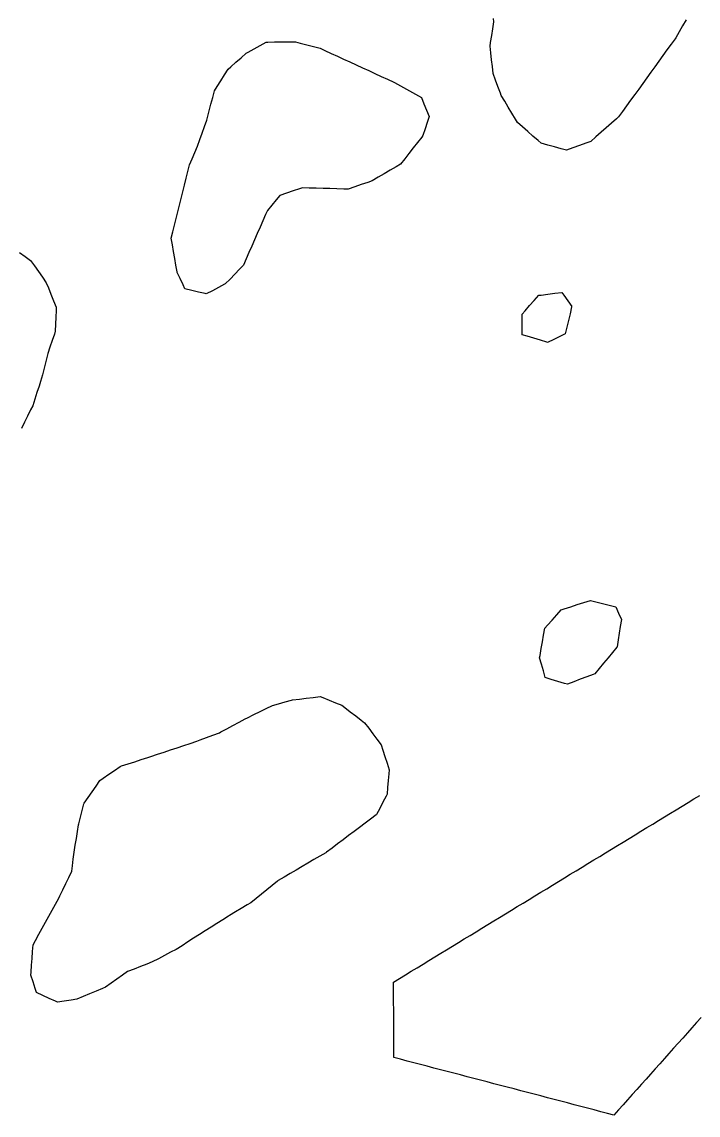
# Model space of a CAD drawing. Header units: millimetres. Extents: x 230 to 3347, y 514 to 5196.
# Drawn here: x 2718.4 to 2816.5, y 2433.6 to 2592.1 of the extents above; entities that cross this region are included whole.
import ezdxf

# ---------------------------------------------------------------- set-up
doc = ezdxf.new("R2010")
doc.units = ezdxf.units.MM
for name, color, linetype in [('ALL_HOLES', 1, 'Continuous'), ('ALL_ISLANDS', 7, 'Continuous'), ('OUTLINE_ISLAND_01', 7, 'Continuous'), ('OUTLINE_ISLAND_01_HOLE_118', 1, 'Continuous'), ('OUTLINE_ISLAND_01_HOLE_122', 1, 'Continuous'), ('OUTLINE_ISLAND_01_HOLE_125', 1, 'Continuous'), ('OUTLINE_ISLAND_01_HOLE_127', 1, 'Continuous'), ('OUTLINE_ISLAND_01_HOLE_131', 1, 'Continuous'), ('OUTLINE_ISLAND_01_HOLE_137', 1, 'Continuous')]:
    doc.layers.add(name, color=color, linetype=linetype)

msp = doc.modelspace()

# ---------------------------------------------------------------- linework, layer by layer
at = {"layer": 'ALL_HOLES'}
for points in [[(2814.7286, 2592.393), (2814.227, 2591.5279), (2813.7254, 2590.6628), (2813.2238, 2589.7977), (2813.134, 2589.6734), (2812.5486, 2588.8627), (2811.9632, 2588.0519), (2811.3778, 2587.2412), (2810.7924, 2586.4304), (2810.207, 2585.6197), (2809.6216, 2584.809), (2809.0362, 2583.9982), (2808.4508, 2583.1875), (2807.8654, 2582.3767), (2807.2799, 2581.566), (2806.6945, 2580.7553), (2806.1091, 2579.9445), (2805.5237, 2579.1338), (2804.9383, 2578.323), (2804.6608, 2578.0802), (2803.9081, 2577.4218), (2803.1555, 2576.7634), (2802.4029, 2576.1049), (2801.6502, 2575.4465), (2800.8976, 2574.788), (2800.197, 2574.5349), (2799.2565, 2574.1952), (2798.316, 2573.8554), (2797.3755, 2573.5156), (2796.6132, 2573.7229), (2795.6483, 2573.9854), (2794.6833, 2574.2478), (2793.7184, 2574.5103), (2793.2811, 2574.8939), (2792.5293, 2575.5534), (2791.7776, 2576.2128), (2791.0258, 2576.8723), (2790.2741, 2577.5318), (2789.9791, 2578.0266), (2789.467, 2578.8856), (2788.9549, 2579.7445), (2788.4429, 2580.6035), (2787.9308, 2581.4624), (2787.8056, 2581.802), (2787.4597, 2582.7403), (2787.1138, 2583.6785), (2786.7679, 2584.6168), (2786.7658, 2584.6348), (2786.6524, 2585.6284), (2786.539, 2586.6219), (2786.4256, 2587.6155), (2786.3122, 2588.609), (2786.3953, 2589.1434), (2786.5491, 2590.1315), (2786.7029, 2591.1196), (2786.8566, 2592.1077), (2786.8025, 2592.6142)], [(2718.088, 2558.6891), (2718.8974, 2558.1019), (2719.7068, 2557.5146), (2720.2564, 2556.7356), (2720.8329, 2555.9185), (2721.4094, 2555.1014), (2721.9858, 2554.2843), (2722.2884, 2553.5346), (2722.6627, 2552.6072), (2723.0369, 2551.6799), (2723.4112, 2550.7526), (2723.3948, 2550.2791), (2723.3601, 2549.2797), (2723.3255, 2548.2803), (2723.2909, 2547.2809), (2723.1462, 2546.8485), (2722.8288, 2545.9002), (2722.5114, 2544.9519), (2722.1941, 2544.0036), (2722.1537, 2543.8457), (2721.9058, 2542.8769), (2721.658, 2541.9081), (2721.4101, 2540.9393), (2721.1623, 2539.9705), (2720.9436, 2539.3028), (2720.6323, 2538.3524), (2720.3211, 2537.4021), (2720.0098, 2536.4518), (2719.7054, 2535.8348), (2719.263, 2534.938), (2718.8206, 2534.0412), (2718.3781, 2533.1444)]]:
    msp.add_lwpolyline(points, dxfattribs=at)
for points in [[(2776.3501, 2581.1707), (2776.7309, 2580.246), (2777.1116, 2579.3213), (2777.4924, 2578.3966), (2777.2051, 2577.5312), (2776.89, 2576.5822), (2776.5749, 2575.6331), (2776.3984, 2575.4073), (2775.7827, 2574.6193), (2775.1671, 2573.8313), (2774.5514, 2573.0433), (2773.9357, 2572.2553), (2773.32, 2571.4673), (2772.6836, 2571.0939), (2771.8211, 2570.5879), (2770.9586, 2570.0819), (2770.0961, 2569.5759), (2769.2335, 2569.0699), (2768.5901, 2568.8436), (2767.6467, 2568.5119), (2766.7033, 2568.1801), (2765.7599, 2567.8484), (2765.1077, 2567.8684), (2764.1082, 2567.899), (2763.1087, 2567.9295), (2762.1091, 2567.9601), (2761.1096, 2567.9907), (2760.1101, 2568.0213), (2759.1105, 2568.0519), (2758.6988, 2567.9124), (2757.7516, 2567.5916), (2756.8045, 2567.2708), (2755.8573, 2566.95), (2755.3289, 2566.3186), (2754.6872, 2565.5517), (2754.0454, 2564.7848), (2753.7714, 2564.1588), (2753.3703, 2563.2428), (2752.9692, 2562.3267), (2752.5682, 2561.4107), (2752.1671, 2560.4946), (2751.7661, 2559.5786), (2751.365, 2558.6625), (2750.964, 2557.7465), (2750.5629, 2556.8304), (2750.006, 2556.2559), (2749.3099, 2555.5379), (2748.6139, 2554.8199), (2747.9178, 2554.1019), (2747.8289, 2554.0554), (2746.9429, 2553.5918), (2746.0569, 2553.1282), (2745.1708, 2552.6646), (2745.0045, 2552.7031), (2744.0302, 2552.9284), (2743.0559, 2553.1537), (2742.0816, 2553.379), (2741.8057, 2553.9766), (2741.3866, 2554.8845), (2740.9675, 2555.7925), (2740.9572, 2555.85), (2740.7822, 2556.8345), (2740.6072, 2557.8191), (2740.4321, 2558.8037), (2740.2571, 2559.7882), (2740.0821, 2560.7728), (2740.3073, 2561.67), (2740.5507, 2562.64), (2740.7941, 2563.6099), (2741.0375, 2564.5798), (2741.2809, 2565.5497), (2741.5244, 2566.5196), (2741.7678, 2567.4896), (2742.0112, 2568.4595), (2742.2546, 2569.4294), (2742.4981, 2570.3993), (2742.7415, 2571.3693), (2743.1092, 2572.2331), (2743.5008, 2573.1532), (2743.8925, 2574.0734), (2743.906, 2574.1117), (2744.2378, 2575.0551), (2744.5696, 2575.9984), (2744.9015, 2576.9418), (2745.2333, 2577.8851), (2745.3297, 2578.238), (2745.5932, 2579.2027), (2745.8566, 2580.1674), (2746.1201, 2581.1321), (2746.3835, 2582.0967), (2746.7758, 2582.7255), (2747.3051, 2583.5739), (2747.8344, 2584.4223), (2748.3638, 2585.2707), (2748.7274, 2585.5948), (2749.474, 2586.2602), (2750.2205, 2586.9255), (2750.9671, 2587.5908), (2751.2278, 2587.7362), (2752.1011, 2588.2233), (2752.9745, 2588.7104), (2753.8478, 2589.1975), (2754.0849, 2589.1993), (2755.0849, 2589.2072), (2756.0848, 2589.2151), (2757.0848, 2589.2229), (2758.0848, 2589.2308), (2758.7689, 2589.0508), (2759.7359, 2588.7962), (2760.703, 2588.5417), (2761.6701, 2588.2872), (2762.3583, 2587.9716), (2763.2673, 2587.5547), (2764.1763, 2587.1379), (2765.0852, 2586.721), (2765.9942, 2586.3041), (2766.9032, 2585.8873), (2767.8121, 2585.4704), (2768.7211, 2585.0535), (2769.6301, 2584.6367), (2770.5391, 2584.2198), (2771.448, 2583.803), (2772.357, 2583.3861), (2772.4603, 2583.3288), (2773.3347, 2582.8436), (2774.2092, 2582.3585), (2775.0836, 2581.8733), (2775.958, 2581.3882)], [(2790.9634, 2546.7372), (2790.9634, 2547.7372), (2790.9634, 2548.7372), (2790.9634, 2549.7372), (2791.3888, 2550.2162), (2792.0529, 2550.9639), (2792.7169, 2551.7116), (2793.381, 2552.4593), (2793.719, 2552.5032), (2794.7107, 2552.6319), (2795.7024, 2552.7606), (2796.694, 2552.8893), (2796.9917, 2552.4728), (2797.5732, 2551.6592), (2798.1546, 2550.8456), (2798.1362, 2550.7684), (2797.905, 2549.7955), (2797.6737, 2548.8226), (2797.4425, 2547.8497), (2797.2112, 2546.8768), (2796.4411, 2546.502), (2795.5419, 2546.0643), (2794.6428, 2545.6267), (2794.5629, 2545.6508), (2793.6056, 2545.9397), (2792.6482, 2546.2287), (2791.6909, 2546.5176)], [(2794.3228, 2497.0186), (2794.048, 2497.9801), (2793.7733, 2498.9416), (2793.4985, 2499.9031), (2793.5561, 2500.2295), (2793.7298, 2501.2143), (2793.9034, 2502.1991), (2794.0771, 2503.1839), (2794.2508, 2504.1687), (2794.6402, 2504.6056), (2795.3055, 2505.3521), (2795.9709, 2506.0987), (2796.6363, 2506.8452), (2797.053, 2506.9802), (2798.0043, 2507.2884), (2798.9556, 2507.5966), (2799.9069, 2507.9049), (2800.8582, 2508.2131), (2801.6406, 2508.0131), (2802.6095, 2507.7655), (2803.5783, 2507.5179), (2804.5472, 2507.2702), (2804.9444, 2506.3768), (2805.3507, 2505.4631), (2805.3459, 2505.433), (2805.1889, 2504.4454), (2805.0318, 2503.4578), (2804.8748, 2502.4702), (2804.7177, 2501.4827), (2804.685, 2501.4429), (2804.0492, 2500.671), (2803.4135, 2499.899), (2802.7778, 2499.1271), (2802.1421, 2498.3552), (2801.5063, 2497.5833), (2801.256, 2497.4864), (2800.3235, 2497.1254), (2799.3909, 2496.7644), (2798.4583, 2496.4034), (2797.5258, 2496.0423), (2797.0981, 2496.1727), (2796.1415, 2496.4643), (2795.185, 2496.7558)], [(2768.1195, 2490.4678), (2768.7195, 2489.6678), (2769.3195, 2488.8678), (2769.9195, 2488.0678), (2770.5195, 2487.2678), (2770.765, 2486.5056), (2771.0715, 2485.5537), (2771.378, 2484.6019), (2771.6845, 2483.65), (2771.6344, 2483.0776), (2771.5472, 2482.0814), (2771.4601, 2481.0852), (2771.3729, 2480.089), (2771.2407, 2479.8307), (2770.785, 2478.9405), (2770.3293, 2478.0504), (2769.8736, 2477.1603), (2769.7944, 2477.1005), (2768.9959, 2476.4984), (2768.1975, 2475.8964), (2767.399, 2475.2943), (2766.6006, 2474.6922), (2765.8021, 2474.0901), (2765.0037, 2473.4881), (2764.2053, 2472.886), (2763.4068, 2472.2839), (2762.6084, 2471.6819), (2762.5058, 2471.6216), (2761.6438, 2471.1147), (2760.7818, 2470.6079), (2759.9197, 2470.101), (2759.0577, 2469.5942), (2758.1957, 2469.0873), (2757.3336, 2468.5804), (2756.4716, 2468.0736), (2755.6096, 2467.5667), (2755.5171, 2467.4918), (2754.7398, 2466.8627), (2753.9625, 2466.2335), (2753.1852, 2465.6044), (2752.408, 2464.9752), (2751.6307, 2464.346), (2751.1109, 2464.0391), (2750.2498, 2463.5306), (2749.3888, 2463.0221), (2748.5277, 2462.5136), (2748.4016, 2462.4332), (2747.5585, 2461.8953), (2746.7155, 2461.3575), (2745.8724, 2460.8197), (2745.0294, 2460.2819), (2744.1863, 2459.744), (2743.3433, 2459.2062), (2742.5002, 2458.6684), (2741.6571, 2458.1306), (2740.8141, 2457.5928), (2740.0061, 2457.1677), (2739.1212, 2456.7021), (2738.2362, 2456.2365), (2737.3512, 2455.7709), (2736.5636, 2455.4665), (2735.6308, 2455.106), (2734.698, 2454.7456), (2733.7653, 2454.3851), (2733.0179, 2453.8567), (2732.2014, 2453.2794), (2731.3849, 2452.702), (2730.5684, 2452.1247), (2730.1093, 2451.9312), (2729.1879, 2451.5427), (2728.2664, 2451.1542), (2727.3449, 2450.7658), (2726.4235, 2450.3773), (2725.5732, 2450.2413), (2724.5858, 2450.0834), (2723.5983, 2449.9254), (2723.3002, 2450.0655), (2722.3951, 2450.4907), (2721.49, 2450.916), (2720.585, 2451.3412), (2720.3855, 2451.9372), (2720.0682, 2452.8856), (2719.7509, 2453.8339), (2719.7824, 2454.2837), (2719.852, 2455.2813), (2719.9217, 2456.2789), (2719.9914, 2457.2764), (2720.061, 2458.274), (2720.4089, 2458.9039), (2720.8924, 2459.7792), (2721.3759, 2460.6546), (2721.8593, 2461.53), (2722.3428, 2462.4053), (2722.8263, 2463.2807), (2723.3097, 2464.1561), (2723.7932, 2465.0314), (2723.9424, 2465.3378), (2724.3801, 2466.2368), (2724.8179, 2467.1359), (2725.2557, 2468.035), (2725.6934, 2468.9341), (2725.7832, 2469.7046), (2725.8988, 2470.6979), (2726.0145, 2471.6912), (2726.0179, 2471.7124), (2726.1781, 2472.6995), (2726.3383, 2473.6866), (2726.4986, 2474.6737), (2726.6588, 2475.6608), (2726.6888, 2475.78), (2726.9333, 2476.7496), (2727.1777, 2477.7193), (2727.4221, 2478.689), (2727.4859, 2478.7812), (2728.0545, 2479.6038), (2728.6231, 2480.4265), (2729.1917, 2481.2491), (2729.7603, 2482.0717), (2730.2471, 2482.413), (2731.0658, 2482.9871), (2731.8846, 2483.5613), (2732.7034, 2484.1354), (2732.9032, 2484.2001), (2733.8545, 2484.5084), (2734.8058, 2484.8166), (2735.7571, 2485.1249), (2736.7084, 2485.4331), (2737.1535, 2485.5812), (2738.1023, 2485.8969), (2739.0512, 2486.2126), (2740, 2486.5283), (2740.9489, 2486.844), (2741.8978, 2487.1597), (2742.8466, 2487.4753), (2743.7955, 2487.791), (2744.2653, 2487.9673), (2745.2016, 2488.3187), (2746.1378, 2488.67), (2747.0741, 2489.0213), (2747.2763, 2489.1301), (2748.1568, 2489.604), (2749.0374, 2490.0779), (2749.918, 2490.5518), (2750.7986, 2491.0257), (2751.163, 2491.2021), (2752.0631, 2491.6379), (2752.9631, 2492.0737), (2753.8632, 2492.5095), (2754.7632, 2492.9453), (2755.6308, 2493.1973), (2756.5911, 2493.4762), (2757.5514, 2493.7551), (2757.6903, 2493.7722), (2758.6828, 2493.8941), (2759.6753, 2494.016), (2760.6679, 2494.1379), (2761.6604, 2494.2598), (2762.0462, 2494.1056), (2762.9748, 2493.7345), (2763.9034, 2493.3633), (2764.8319, 2492.9922), (2765.2558, 2492.6667), (2766.0489, 2492.0577), (2766.8421, 2491.4487), (2767.6353, 2490.8397)]]:
    msp.add_lwpolyline(points, close=True, dxfattribs=at)
at = {"layer": 'ALL_ISLANDS'}
msp.add_lwpolyline([(2816.9168, 2447.7225), (2816.2505, 2446.9768), (2815.5842, 2446.2311), (2814.9179, 2445.4854), (2814.2517, 2444.7397), (2813.5854, 2443.994), (2812.9191, 2443.2483), (2812.2528, 2442.5026), (2811.5866, 2441.7569), (2810.9203, 2441.0112), (2810.254, 2440.2655), (2809.5877, 2439.5198), (2808.9215, 2438.7741), (2808.2552, 2438.0284), (2807.5889, 2437.2827), (2806.9226, 2436.537), (2806.2563, 2435.7912), (2805.5901, 2435.0455), (2804.9238, 2434.2998), (2804.2575, 2433.5541), (2803.3261, 2433.7983), (2802.3588, 2434.0518), (2801.3914, 2434.3053), (2800.4241, 2434.5588), (2799.4568, 2434.8123), (2798.4894, 2435.0659), (2797.5221, 2435.3194), (2796.5548, 2435.5729), (2795.5875, 2435.8264), (2794.6201, 2436.08), (2793.6528, 2436.3335), (2792.6855, 2436.587), (2791.7181, 2436.8405), (2790.7508, 2437.0941), (2789.7835, 2437.3476), (2788.8162, 2437.6011), (2787.8488, 2437.8546), (2786.8815, 2438.1082), (2785.9142, 2438.3617), (2784.9468, 2438.6152), (2783.9795, 2438.8687), (2783.0122, 2439.1223), (2782.0449, 2439.3758), (2781.0775, 2439.6293), (2780.1102, 2439.8828), (2779.1429, 2440.1364), (2778.1755, 2440.3899), (2777.2082, 2440.6434), (2776.2409, 2440.8969), (2775.2736, 2441.1505), (2774.3062, 2441.404), (2773.3389, 2441.6575), (2772.3716, 2441.911), (2772.3674, 2442.8564), (2772.363, 2443.8564), (2772.3585, 2444.8564), (2772.3541, 2445.8564), (2772.3497, 2446.8564), (2772.3453, 2447.8564), (2772.3408, 2448.8564), (2772.3364, 2449.8563), (2772.332, 2450.8563), (2772.3276, 2451.8563), (2772.3231, 2452.8563), (2772.3279, 2452.8592), (2773.1816, 2453.38), (2774.0353, 2453.9007), (2774.8891, 2454.4214), (2775.7428, 2454.9421), (2776.5965, 2455.4629), (2777.4502, 2455.9836), (2778.304, 2456.5043), (2779.1577, 2457.0251), (2780.0114, 2457.5458), (2780.8651, 2458.0665), (2781.7188, 2458.5873), (2782.5726, 2459.108), (2783.4263, 2459.6287), (2784.28, 2460.1494), (2785.1337, 2460.6702), (2785.9875, 2461.1909), (2786.8412, 2461.7116), (2787.6949, 2462.2324), (2788.5486, 2462.7531), (2789.4023, 2463.2738), (2790.2561, 2463.7946), (2791.1098, 2464.3153), (2791.9635, 2464.836), (2792.8172, 2465.3567), (2793.6709, 2465.8775), (2794.5247, 2466.3982), (2795.3784, 2466.9189), (2796.2321, 2467.4397), (2797.0858, 2467.9604), (2797.9396, 2468.4811), (2798.7933, 2469.0018), (2799.647, 2469.5226), (2800.5007, 2470.0433), (2801.3544, 2470.564), (2802.2082, 2471.0848), (2803.0619, 2471.6055), (2803.9156, 2472.1262), (2804.7693, 2472.647), (2805.6231, 2473.1677), (2806.4768, 2473.6884), (2807.3305, 2474.2091), (2808.1842, 2474.7299), (2809.0379, 2475.2506), (2809.8917, 2475.7713), (2810.7454, 2476.2921), (2811.5991, 2476.8128), (2812.4528, 2477.3335), (2813.3066, 2477.8542), (2814.1603, 2478.375), (2815.014, 2478.8957), (2815.8677, 2479.4164), (2816.7214, 2479.9372)], dxfattribs=at)
at = {"layer": 'OUTLINE_ISLAND_01'}
msp.add_lwpolyline([(2816.9168, 2447.7225), (2816.2505, 2446.9768), (2815.5842, 2446.2311), (2814.9179, 2445.4854), (2814.2517, 2444.7397), (2813.5854, 2443.994), (2812.9191, 2443.2483), (2812.2528, 2442.5026), (2811.5866, 2441.7569), (2810.9203, 2441.0112), (2810.254, 2440.2655), (2809.5877, 2439.5198), (2808.9215, 2438.7741), (2808.2552, 2438.0284), (2807.5889, 2437.2827), (2806.9226, 2436.537), (2806.2563, 2435.7912), (2805.5901, 2435.0455), (2804.9238, 2434.2998), (2804.2575, 2433.5541), (2803.3261, 2433.7983), (2802.3588, 2434.0518), (2801.3914, 2434.3053), (2800.4241, 2434.5588), (2799.4568, 2434.8123), (2798.4894, 2435.0659), (2797.5221, 2435.3194), (2796.5548, 2435.5729), (2795.5875, 2435.8264), (2794.6201, 2436.08), (2793.6528, 2436.3335), (2792.6855, 2436.587), (2791.7181, 2436.8405), (2790.7508, 2437.0941), (2789.7835, 2437.3476), (2788.8162, 2437.6011), (2787.8488, 2437.8546), (2786.8815, 2438.1082), (2785.9142, 2438.3617), (2784.9468, 2438.6152), (2783.9795, 2438.8687), (2783.0122, 2439.1223), (2782.0449, 2439.3758), (2781.0775, 2439.6293), (2780.1102, 2439.8828), (2779.1429, 2440.1364), (2778.1755, 2440.3899), (2777.2082, 2440.6434), (2776.2409, 2440.8969), (2775.2736, 2441.1505), (2774.3062, 2441.404), (2773.3389, 2441.6575), (2772.3716, 2441.911), (2772.3674, 2442.8564), (2772.363, 2443.8564), (2772.3585, 2444.8564), (2772.3541, 2445.8564), (2772.3497, 2446.8564), (2772.3453, 2447.8564), (2772.3408, 2448.8564), (2772.3364, 2449.8563), (2772.332, 2450.8563), (2772.3276, 2451.8563), (2772.3231, 2452.8563), (2772.3279, 2452.8592), (2773.1816, 2453.38), (2774.0353, 2453.9007), (2774.8891, 2454.4214), (2775.7428, 2454.9421), (2776.5965, 2455.4629), (2777.4502, 2455.9836), (2778.304, 2456.5043), (2779.1577, 2457.0251), (2780.0114, 2457.5458), (2780.8651, 2458.0665), (2781.7188, 2458.5873), (2782.5726, 2459.108), (2783.4263, 2459.6287), (2784.28, 2460.1494), (2785.1337, 2460.6702), (2785.9875, 2461.1909), (2786.8412, 2461.7116), (2787.6949, 2462.2324), (2788.5486, 2462.7531), (2789.4023, 2463.2738), (2790.2561, 2463.7946), (2791.1098, 2464.3153), (2791.9635, 2464.836), (2792.8172, 2465.3567), (2793.6709, 2465.8775), (2794.5247, 2466.3982), (2795.3784, 2466.9189), (2796.2321, 2467.4397), (2797.0858, 2467.9604), (2797.9396, 2468.4811), (2798.7933, 2469.0018), (2799.647, 2469.5226), (2800.5007, 2470.0433), (2801.3544, 2470.564), (2802.2082, 2471.0848), (2803.0619, 2471.6055), (2803.9156, 2472.1262), (2804.7693, 2472.647), (2805.6231, 2473.1677), (2806.4768, 2473.6884), (2807.3305, 2474.2091), (2808.1842, 2474.7299), (2809.0379, 2475.2506), (2809.8917, 2475.7713), (2810.7454, 2476.2921), (2811.5991, 2476.8128), (2812.4528, 2477.3335), (2813.3066, 2477.8542), (2814.1603, 2478.375), (2815.014, 2478.8957), (2815.8677, 2479.4164), (2816.7214, 2479.9372)], dxfattribs=at)
at = {"layer": 'OUTLINE_ISLAND_01_HOLE_118'}
msp.add_lwpolyline([(2768.1195, 2490.4678), (2768.7195, 2489.6678), (2769.3195, 2488.8678), (2769.9195, 2488.0678), (2770.5195, 2487.2678), (2770.765, 2486.5056), (2771.0715, 2485.5537), (2771.378, 2484.6019), (2771.6845, 2483.65), (2771.6344, 2483.0776), (2771.5472, 2482.0814), (2771.4601, 2481.0852), (2771.3729, 2480.089), (2771.2407, 2479.8307), (2770.785, 2478.9405), (2770.3293, 2478.0504), (2769.8736, 2477.1603), (2769.7944, 2477.1005), (2768.9959, 2476.4984), (2768.1975, 2475.8964), (2767.399, 2475.2943), (2766.6006, 2474.6922), (2765.8021, 2474.0901), (2765.0037, 2473.4881), (2764.2053, 2472.886), (2763.4068, 2472.2839), (2762.6084, 2471.6819), (2762.5058, 2471.6216), (2761.6438, 2471.1147), (2760.7818, 2470.6079), (2759.9197, 2470.101), (2759.0577, 2469.5942), (2758.1957, 2469.0873), (2757.3336, 2468.5804), (2756.4716, 2468.0736), (2755.6096, 2467.5667), (2755.5171, 2467.4918), (2754.7398, 2466.8627), (2753.9625, 2466.2335), (2753.1852, 2465.6044), (2752.408, 2464.9752), (2751.6307, 2464.346), (2751.1109, 2464.0391), (2750.2498, 2463.5306), (2749.3888, 2463.0221), (2748.5277, 2462.5136), (2748.4016, 2462.4332), (2747.5585, 2461.8953), (2746.7155, 2461.3575), (2745.8724, 2460.8197), (2745.0294, 2460.2819), (2744.1863, 2459.744), (2743.3433, 2459.2062), (2742.5002, 2458.6684), (2741.6571, 2458.1306), (2740.8141, 2457.5928), (2740.0061, 2457.1677), (2739.1212, 2456.7021), (2738.2362, 2456.2365), (2737.3512, 2455.7709), (2736.5636, 2455.4665), (2735.6308, 2455.106), (2734.698, 2454.7456), (2733.7653, 2454.3851), (2733.0179, 2453.8567), (2732.2014, 2453.2794), (2731.3849, 2452.702), (2730.5684, 2452.1247), (2730.1093, 2451.9312), (2729.1879, 2451.5427), (2728.2664, 2451.1542), (2727.3449, 2450.7658), (2726.4235, 2450.3773), (2725.5732, 2450.2413), (2724.5858, 2450.0834), (2723.5983, 2449.9254), (2723.3002, 2450.0655), (2722.3951, 2450.4907), (2721.49, 2450.916), (2720.585, 2451.3412), (2720.3855, 2451.9372), (2720.0682, 2452.8856), (2719.7509, 2453.8339), (2719.7824, 2454.2837), (2719.852, 2455.2813), (2719.9217, 2456.2789), (2719.9914, 2457.2764), (2720.061, 2458.274), (2720.4089, 2458.9039), (2720.8924, 2459.7792), (2721.3759, 2460.6546), (2721.8593, 2461.53), (2722.3428, 2462.4053), (2722.8263, 2463.2807), (2723.3097, 2464.1561), (2723.7932, 2465.0314), (2723.9424, 2465.3378), (2724.3801, 2466.2368), (2724.8179, 2467.1359), (2725.2557, 2468.035), (2725.6934, 2468.9341), (2725.7832, 2469.7046), (2725.8988, 2470.6979), (2726.0145, 2471.6912), (2726.0179, 2471.7124), (2726.1781, 2472.6995), (2726.3383, 2473.6866), (2726.4986, 2474.6737), (2726.6588, 2475.6608), (2726.6888, 2475.78), (2726.9333, 2476.7496), (2727.1777, 2477.7193), (2727.4221, 2478.689), (2727.4859, 2478.7812), (2728.0545, 2479.6038), (2728.6231, 2480.4265), (2729.1917, 2481.2491), (2729.7603, 2482.0717), (2730.2471, 2482.413), (2731.0658, 2482.9871), (2731.8846, 2483.5613), (2732.7034, 2484.1354), (2732.9032, 2484.2001), (2733.8545, 2484.5084), (2734.8058, 2484.8166), (2735.7571, 2485.1249), (2736.7084, 2485.4331), (2737.1535, 2485.5812), (2738.1023, 2485.8969), (2739.0512, 2486.2126), (2740, 2486.5283), (2740.9489, 2486.844), (2741.8978, 2487.1597), (2742.8466, 2487.4753), (2743.7955, 2487.791), (2744.2653, 2487.9673), (2745.2016, 2488.3187), (2746.1378, 2488.67), (2747.0741, 2489.0213), (2747.2763, 2489.1301), (2748.1568, 2489.604), (2749.0374, 2490.0779), (2749.918, 2490.5518), (2750.7986, 2491.0257), (2751.163, 2491.2021), (2752.0631, 2491.6379), (2752.9631, 2492.0737), (2753.8632, 2492.5095), (2754.7632, 2492.9453), (2755.6308, 2493.1973), (2756.5911, 2493.4762), (2757.5514, 2493.7551), (2757.6903, 2493.7722), (2758.6828, 2493.8941), (2759.6753, 2494.016), (2760.6679, 2494.1379), (2761.6604, 2494.2598), (2762.0462, 2494.1056), (2762.9748, 2493.7345), (2763.9034, 2493.3633), (2764.8319, 2492.9922), (2765.2558, 2492.6667), (2766.0489, 2492.0577), (2766.8421, 2491.4487), (2767.6353, 2490.8397)], close=True, dxfattribs=at)
at = {"layer": 'OUTLINE_ISLAND_01_HOLE_122'}
msp.add_lwpolyline([(2794.3228, 2497.0186), (2794.048, 2497.9801), (2793.7733, 2498.9416), (2793.4985, 2499.9031), (2793.5561, 2500.2295), (2793.7298, 2501.2143), (2793.9034, 2502.1991), (2794.0771, 2503.1839), (2794.2508, 2504.1687), (2794.6402, 2504.6056), (2795.3055, 2505.3521), (2795.9709, 2506.0987), (2796.6363, 2506.8452), (2797.053, 2506.9802), (2798.0043, 2507.2884), (2798.9556, 2507.5966), (2799.9069, 2507.9049), (2800.8582, 2508.2131), (2801.6406, 2508.0131), (2802.6095, 2507.7655), (2803.5783, 2507.5179), (2804.5472, 2507.2702), (2804.9444, 2506.3768), (2805.3507, 2505.4631), (2805.3459, 2505.433), (2805.1889, 2504.4454), (2805.0318, 2503.4578), (2804.8748, 2502.4702), (2804.7177, 2501.4827), (2804.685, 2501.4429), (2804.0492, 2500.671), (2803.4135, 2499.899), (2802.7778, 2499.1271), (2802.1421, 2498.3552), (2801.5063, 2497.5833), (2801.256, 2497.4864), (2800.3235, 2497.1254), (2799.3909, 2496.7644), (2798.4583, 2496.4034), (2797.5258, 2496.0423), (2797.0981, 2496.1727), (2796.1415, 2496.4643), (2795.185, 2496.7558)], close=True, dxfattribs=at)
at = {"layer": 'OUTLINE_ISLAND_01_HOLE_125'}
msp.add_lwpolyline([(2790.9634, 2546.7372), (2790.9634, 2547.7372), (2790.9634, 2548.7372), (2790.9634, 2549.7372), (2791.3888, 2550.2162), (2792.0529, 2550.9639), (2792.7169, 2551.7116), (2793.381, 2552.4593), (2793.719, 2552.5032), (2794.7107, 2552.6319), (2795.7024, 2552.7606), (2796.694, 2552.8893), (2796.9917, 2552.4728), (2797.5732, 2551.6592), (2798.1546, 2550.8456), (2798.1362, 2550.7684), (2797.905, 2549.7955), (2797.6737, 2548.8226), (2797.4425, 2547.8497), (2797.2112, 2546.8768), (2796.4411, 2546.502), (2795.5419, 2546.0643), (2794.6428, 2545.6267), (2794.5629, 2545.6508), (2793.6056, 2545.9397), (2792.6482, 2546.2287), (2791.6909, 2546.5176)], close=True, dxfattribs=at)
at = {"layer": 'OUTLINE_ISLAND_01_HOLE_127'}
msp.add_lwpolyline([(2718.088, 2558.6891), (2718.8974, 2558.1019), (2719.7068, 2557.5146), (2720.2564, 2556.7356), (2720.8329, 2555.9185), (2721.4094, 2555.1014), (2721.9858, 2554.2843), (2722.2884, 2553.5346), (2722.6627, 2552.6072), (2723.0369, 2551.6799), (2723.4112, 2550.7526), (2723.3948, 2550.2791), (2723.3601, 2549.2797), (2723.3255, 2548.2803), (2723.2909, 2547.2809), (2723.1462, 2546.8485), (2722.8288, 2545.9002), (2722.5114, 2544.9519), (2722.1941, 2544.0036), (2722.1537, 2543.8457), (2721.9058, 2542.8769), (2721.658, 2541.9081), (2721.4101, 2540.9393), (2721.1623, 2539.9705), (2720.9436, 2539.3028), (2720.6323, 2538.3524), (2720.3211, 2537.4021), (2720.0098, 2536.4518), (2719.7054, 2535.8348), (2719.263, 2534.938), (2718.8206, 2534.0412), (2718.3781, 2533.1444)], dxfattribs=at)
at = {"layer": 'OUTLINE_ISLAND_01_HOLE_131'}
msp.add_lwpolyline([(2776.3501, 2581.1707), (2776.7309, 2580.246), (2777.1116, 2579.3213), (2777.4924, 2578.3966), (2777.2051, 2577.5312), (2776.89, 2576.5822), (2776.5749, 2575.6331), (2776.3984, 2575.4073), (2775.7827, 2574.6193), (2775.1671, 2573.8313), (2774.5514, 2573.0433), (2773.9357, 2572.2553), (2773.32, 2571.4673), (2772.6836, 2571.0939), (2771.8211, 2570.5879), (2770.9586, 2570.0819), (2770.0961, 2569.5759), (2769.2335, 2569.0699), (2768.5901, 2568.8436), (2767.6467, 2568.5119), (2766.7033, 2568.1801), (2765.7599, 2567.8484), (2765.1077, 2567.8684), (2764.1082, 2567.899), (2763.1087, 2567.9295), (2762.1091, 2567.9601), (2761.1096, 2567.9907), (2760.1101, 2568.0213), (2759.1105, 2568.0519), (2758.6988, 2567.9124), (2757.7516, 2567.5916), (2756.8045, 2567.2708), (2755.8573, 2566.95), (2755.3289, 2566.3186), (2754.6872, 2565.5517), (2754.0454, 2564.7848), (2753.7714, 2564.1588), (2753.3703, 2563.2428), (2752.9692, 2562.3267), (2752.5682, 2561.4107), (2752.1671, 2560.4946), (2751.7661, 2559.5786), (2751.365, 2558.6625), (2750.964, 2557.7465), (2750.5629, 2556.8304), (2750.006, 2556.2559), (2749.3099, 2555.5379), (2748.6139, 2554.8199), (2747.9178, 2554.1019), (2747.8289, 2554.0554), (2746.9429, 2553.5918), (2746.0569, 2553.1282), (2745.1708, 2552.6646), (2745.0045, 2552.7031), (2744.0302, 2552.9284), (2743.0559, 2553.1537), (2742.0816, 2553.379), (2741.8057, 2553.9766), (2741.3866, 2554.8845), (2740.9675, 2555.7925), (2740.9572, 2555.85), (2740.7822, 2556.8345), (2740.6072, 2557.8191), (2740.4321, 2558.8037), (2740.2571, 2559.7882), (2740.0821, 2560.7728), (2740.3073, 2561.67), (2740.5507, 2562.64), (2740.7941, 2563.6099), (2741.0375, 2564.5798), (2741.2809, 2565.5497), (2741.5244, 2566.5196), (2741.7678, 2567.4896), (2742.0112, 2568.4595), (2742.2546, 2569.4294), (2742.4981, 2570.3993), (2742.7415, 2571.3693), (2743.1092, 2572.2331), (2743.5008, 2573.1532), (2743.8925, 2574.0734), (2743.906, 2574.1117), (2744.2378, 2575.0551), (2744.5696, 2575.9984), (2744.9015, 2576.9418), (2745.2333, 2577.8851), (2745.3297, 2578.238), (2745.5932, 2579.2027), (2745.8566, 2580.1674), (2746.1201, 2581.1321), (2746.3835, 2582.0967), (2746.7758, 2582.7255), (2747.3051, 2583.5739), (2747.8344, 2584.4223), (2748.3638, 2585.2707), (2748.7274, 2585.5948), (2749.474, 2586.2602), (2750.2205, 2586.9255), (2750.9671, 2587.5908), (2751.2278, 2587.7362), (2752.1011, 2588.2233), (2752.9745, 2588.7104), (2753.8478, 2589.1975), (2754.0849, 2589.1993), (2755.0849, 2589.2072), (2756.0848, 2589.2151), (2757.0848, 2589.2229), (2758.0848, 2589.2308), (2758.7689, 2589.0508), (2759.7359, 2588.7962), (2760.703, 2588.5417), (2761.6701, 2588.2872), (2762.3583, 2587.9716), (2763.2673, 2587.5547), (2764.1763, 2587.1379), (2765.0852, 2586.721), (2765.9942, 2586.3041), (2766.9032, 2585.8873), (2767.8121, 2585.4704), (2768.7211, 2585.0535), (2769.6301, 2584.6367), (2770.5391, 2584.2198), (2771.448, 2583.803), (2772.357, 2583.3861), (2772.4603, 2583.3288), (2773.3347, 2582.8436), (2774.2092, 2582.3585), (2775.0836, 2581.8733), (2775.958, 2581.3882)], close=True, dxfattribs=at)
at = {"layer": 'OUTLINE_ISLAND_01_HOLE_137'}
msp.add_lwpolyline([(2814.7286, 2592.393), (2814.227, 2591.5279), (2813.7254, 2590.6628), (2813.2238, 2589.7977), (2813.134, 2589.6734), (2812.5486, 2588.8627), (2811.9632, 2588.0519), (2811.3778, 2587.2412), (2810.7924, 2586.4304), (2810.207, 2585.6197), (2809.6216, 2584.809), (2809.0362, 2583.9982), (2808.4508, 2583.1875), (2807.8654, 2582.3767), (2807.2799, 2581.566), (2806.6945, 2580.7553), (2806.1091, 2579.9445), (2805.5237, 2579.1338), (2804.9383, 2578.323), (2804.6608, 2578.0802), (2803.9081, 2577.4218), (2803.1555, 2576.7634), (2802.4029, 2576.1049), (2801.6502, 2575.4465), (2800.8976, 2574.788), (2800.197, 2574.5349), (2799.2565, 2574.1952), (2798.316, 2573.8554), (2797.3755, 2573.5156), (2796.6132, 2573.7229), (2795.6483, 2573.9854), (2794.6833, 2574.2478), (2793.7184, 2574.5103), (2793.2811, 2574.8939), (2792.5293, 2575.5534), (2791.7776, 2576.2128), (2791.0258, 2576.8723), (2790.2741, 2577.5318), (2789.9791, 2578.0266), (2789.467, 2578.8856), (2788.9549, 2579.7445), (2788.4429, 2580.6035), (2787.9308, 2581.4624), (2787.8056, 2581.802), (2787.4597, 2582.7403), (2787.1138, 2583.6785), (2786.7679, 2584.6168), (2786.7658, 2584.6348), (2786.6524, 2585.6284), (2786.539, 2586.6219), (2786.4256, 2587.6155), (2786.3122, 2588.609), (2786.3953, 2589.1434), (2786.5491, 2590.1315), (2786.7029, 2591.1196), (2786.8566, 2592.1077), (2786.8025, 2592.6142)], dxfattribs=at)

doc.saveas('drawing.dxf')
